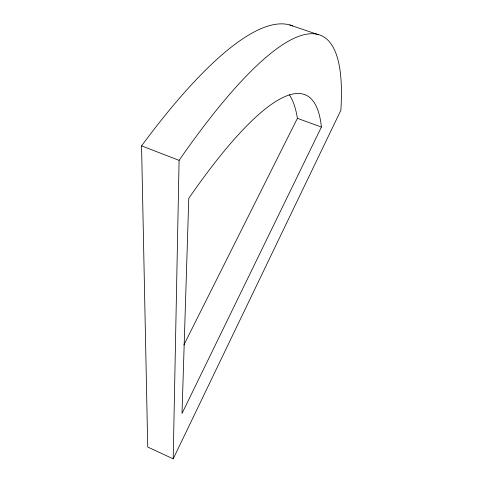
<?xml version="1.0" encoding="UTF-8"?>
<svg xmlns="http://www.w3.org/2000/svg" width="483" height="483" viewBox="0 0 483 483"><rect width="100%" height="100%" fill="white"/><g stroke="black" fill="none" stroke-linecap="round" stroke-linejoin="round"><path stroke-width="0.72" d="M173.204 458.85L179.09 160.35L141.561 145.878L147.732 447.035L173.204 458.85L340.847 110.299A511.467 103.628 -65.4 0 0 179.09 160.35M321.406 127.059L182.013 413.484L188.787 198.302A432.943 85.914 -65.5 0 1 321.406 127.059L297.401 118.329A429.592 96.389 -65.1 0 0 289.42 94.831M183.902 344.898L297.401 118.329M289.722 24.953L318.158 34.637M141.561 145.878A507.295 116.174 -64.9 0 1 292.613 25.919"/></g></svg>
